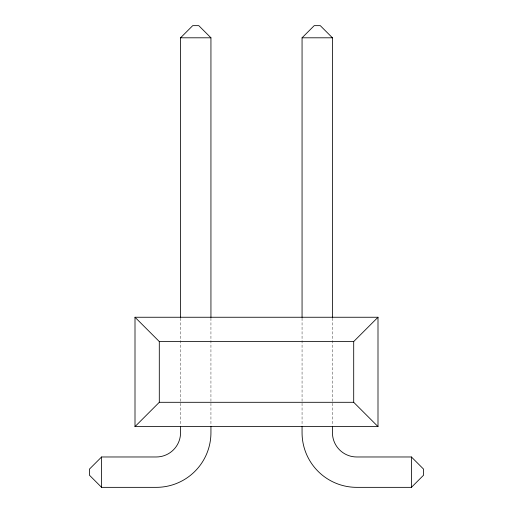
<?xml version="1.0" encoding="UTF-8"?>
<svg xmlns="http://www.w3.org/2000/svg" width="513" height="513" viewBox="0 0 513 513"><rect width="100%" height="100%" fill="white"/><g stroke="black" fill="none" stroke-linecap="round" stroke-linejoin="round"><path stroke-width="0.38" stroke-dasharray="2.56 1.92" d="M332.437 318.137L332.437 425.469M302.061 318.137L302.061 425.469M210.939 318.137L210.939 425.469M180.563 318.137L180.563 425.469"/><path stroke-width="0.77" d="M180.563 317.335L180.563 37.802L192.715 25.65L198.787 25.65L210.939 37.802L210.939 317.335M302.061 317.335L302.061 37.802L314.212 25.65L320.285 25.65L332.437 37.802L332.437 317.335M180.563 426.265L180.563 432.677A24.297 24.297 0 0 1 156.26 456.974L101.587 456.974L89.435 469.126L89.435 475.198L101.587 487.35L156.26 487.35A54.673 54.673 0 0 0 210.939 432.677L210.939 426.265M135.002 426.598L159.299 402.301L353.701 402.301L377.998 426.598L377.998 317.252L135.002 317.252L135.002 426.598L377.998 426.598M135.002 317.252L159.299 341.549L353.701 341.549L377.998 317.252M302.061 426.265L302.061 432.677A54.673 54.673 0 0 0 356.74 487.35L411.413 487.35L423.565 475.198L423.565 469.126L411.413 456.974L356.74 456.974A24.297 24.297 0 0 1 332.437 432.677L332.437 426.265M180.563 37.802L210.939 37.802M302.061 37.802L332.437 37.802M411.413 456.974L411.413 487.35M353.701 341.549L353.701 402.301M159.299 341.549L159.299 402.301M101.587 456.974L101.587 487.35"/></g></svg>
